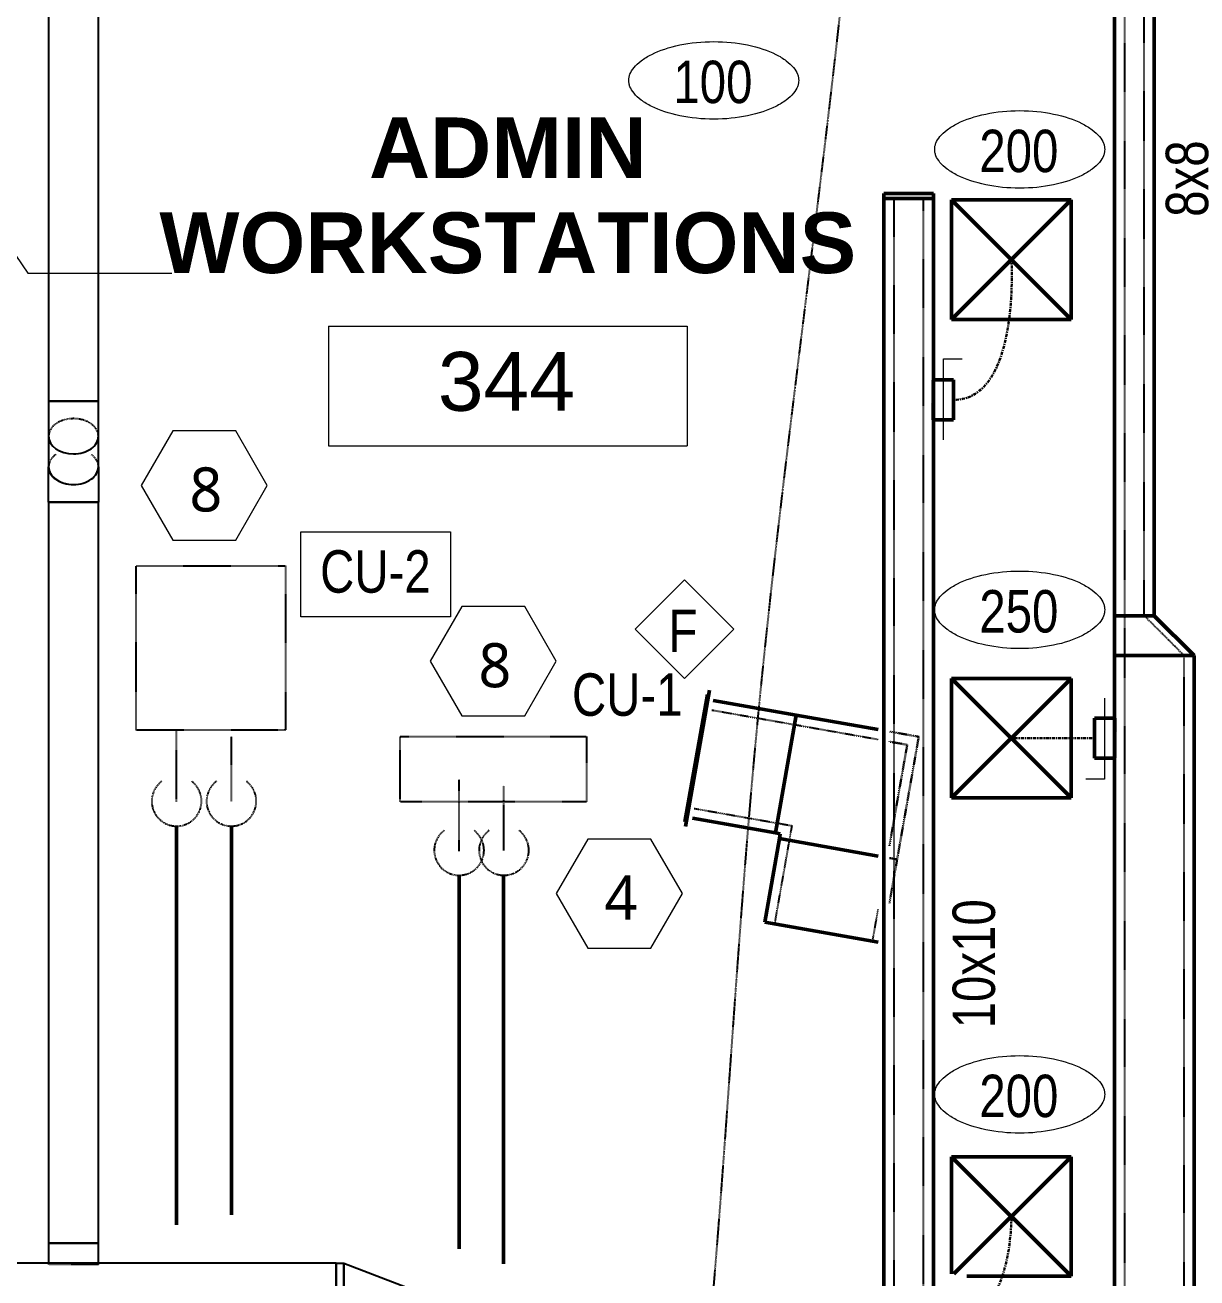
# Model space of a CAD drawing. Header units: inches. Extents: x 12453 to 15257, y -272 to 1517.
# Drawn here: x 13967.9 to 14203.1, y 666.5 to 917.9 of the extents above; entities that cross this region are included whole.
import ezdxf

# ---------------------------------------------------------------- set-up
doc = ezdxf.new("R2010")
doc.units = ezdxf.units.IN
doc.header["$MEASUREMENT"] = 0
for name, pattern in [('_ Hidden  _below_ behind_ beyond_', [0.09375, 0.0625, -0.03125]), ('Center', [1.2499999999999996, 0.2499999999999999, -0.1874999999999999, 0.625, -0.1874999999999999]), ('Hidden 1_16_', [0.09374999999999999, 0.06249999999999999, -0.03124999999999999]), ('Hidden 1_32_', [0.0625, 0.03125, -0.03125])]:
    doc.linetypes.add(name, pattern=pattern)
for name, color, linetype, lineweight in [('A-ANNO-NOTE', 131, 'Continuous', 20), ('A-AREA-IDEN', 2, 'Continuous', 20), ('A-DETL', 90, 'Continuous', 9), ('A-DETL-DEMO', 6, 'Continuous', 18), ('A-DETL-THIN', 151, 'Continuous', 9), ('G-ANNO-TEXT', 231, 'Continuous', 9), ('M-HVAC-CDFF', 50, 'Continuous', 50), ('M-HVAC-CDFF-IDEN', 2, 'Continuous', 20), ('M-HVAC-DUCT', 70, 'Continuous', 18), ('M-HVAC-DUCT-CNTR', 70, 'Continuous', 18), ('M-HVAC-DUCT-IDEN', 70, 'Continuous', 20)]:
    doc.layers.add(name, color=color, linetype=linetype, lineweight=lineweight)
doc.styles.add('Arial', font='arial.ttf', dxfattribs={"height": 11.80239520958082})
doc.styles.add('Arial_B', font='arialbd.ttf', dxfattribs={"height": 12.17707442258339})
doc.styles.add('Swis721 BT', font='swiss.ttf', dxfattribs={"width": 0.8, "height": 8.514637904468403})
doc.styles.add('Trebuchet MS', font='trebuc.ttf', dxfattribs={"height": 8.86153846153846})

# ---------------------------------------------------------------- blocks, each defined once
blk = doc.blocks.new('Rectangular Length Eccentric Transition - DTL - Standard-2772973-3RD FLOOR PLAN - NEW')
at = {"layer": 'M-HVAC-DUCT', "lineweight": 25}
for p, q in [((3.082584643272775e-13, -32.00000000000026), (3.082584643272775e-13, 31.99999999999969)), ((3.084199562408684e-13, 31.9999999999997), (1.500000000000309, 31.9999999999997)), ((1.500000000000309, 31.9999999999997), (1.500000000000309, -32.00000000000026)), ((1.499999999999978, 31.99999999999978), (95.96875000000021, -3.999999999999639)), ((1.500000000000383, -32.00000000000014), (1.499999999999978, 31.99999999999978)), ((95.9687500000003, -32.00000000000021), (95.9687500000003, -4.000000000000193)), ((95.9687500000003, -4.00000000000019), (96.00000000000028, -4.00000000000019)), ((95.9687500000002, -3.999999999999644), (95.96875000000038, -31.99999999999968)), ((96.00000000000028, -4.00000000000019), (96.00000000000028, -32.0000000000002)), ((3.084199562408684e-13, -32.00000000000026), (1.500000000000309, -32.00000000000026)), ((95.96875000000038, -31.99999999999968), (1.500000000000383, -32.00000000000014)), ((95.9687500000003, -32.00000000000021), (96.00000000000028, -32.00000000000021))]:
    blk.add_line(p, q, dxfattribs=at)
blk = doc.blocks.new('Round Elbow - 1 D-2789643-3RD FLOOR PLAN - NEW')
at = {"layer": 'M-HVAC-DUCT', "lineweight": 25}
for p, q in [((13972.58807085278, 842.454637345394), (13977.58807085278, 842.454637345394)), ((13977.58807085278, 842.454637345394), (13982.58807085278, 842.454637345394))]:
    blk.add_line(p, q, dxfattribs=at)
at = {"layer": 'M-HVAC-DUCT', "lineweight": 25, "flags": 128}
for points in [[(13972.58807085279, 842.4546373453951), (13972.58807085279, 842.0547440035288), (13972.58807085279, 841.6554904057034), (13972.58807085279, 841.257515272506), (13972.58807085279, 840.8614552792525), (13972.58807085279, 840.4679440374443), (13972.58807085279, 840.0776110811238), (13972.58807085279, 839.6910808597538), (13972.58807085279, 839.3089717392338), (13972.58807085279, 838.9318950126444), (13972.58807085279, 838.5604539223086), (13972.58807085279, 838.1952426947352), (13972.58807085279, 837.8368455899802), (13972.58807085279, 837.4858359669579), (13972.58807085279, 837.1427753661865), (13972.58807085279, 836.8082126114447), (13972.58807085279, 836.4826829317714), (13972.58807085279, 836.1667071052102), (13972.58807085279, 835.8607906256804), (13972.58807085279, 835.5654228942896), (13972.58807085279, 835.3835695335295)], [(13982.5880708528, 835.3835695335295), (13982.5880708528, 835.6719929273571), (13982.5880708528, 835.9712671053667), (13982.5880708528, 836.2809132927149), (13982.5880708528, 836.6004361215563), (13982.5880708528, 836.9293244235263), (13982.5880708528, 837.2670520475009), (13982.5880708528, 837.6130787013267), (13982.5880708528, 837.9668508161714), (13982.5880708528, 838.3278024321198), (13982.5880708528, 838.6953561035851), (13982.5880708528, 839.0689238230999), (13982.5880708528, 839.4479079620035), (13982.5880708528, 839.831702226519), (13982.5880708528, 840.2196926276952), (13982.5880708528, 840.6112584636568), (13982.5880708528, 841.0057733125961), (13982.5880708528, 841.4026060349133), (13982.5880708528, 841.8011217829057), (13982.5880708528, 842.2006830163893), (13982.5880708528, 842.4546373453951)]]:
    blk.add_lwpolyline(points, dxfattribs=at)
at = {"layer": 'M-HVAC-DUCT', "lineweight": 25}
for major_axis, ratio, start_param, end_param in [((5.000000000001819, 0), 0.707106781186296, 3.141592653589793, 4.712388980384683), ((5, 0), 0.7071067811865305, 4.712388980384683, 6.283185307179586)]:
    blk.add_ellipse((13977.58807085278, 835.3835695335284), major_axis=major_axis, ratio=ratio, start_param=start_param, end_param=end_param, dxfattribs=at)
blk = doc.blocks.new('Supply Diffuser _OMNI_ - 8_ RD INLET _24x24_-2995624-3RD FLOOR PLAN - NEW')
at = {"layer": 'M-HVAC-CDFF'}
for p, q in [((12.0000000000003, 11.99999999999967), (-11.99999999999971, 11.99999999999967)), ((-11.99999999999971, 11.99999999999967), (-11.99999999999971, -12.00000000000043)), ((12.0000000000003, 11.99999999999979), (-11.99999999999971, -12.00000000000043)), ((-11.99999999999971, 11.99999999999978), (12.0000000000003, -12.00000000000043)), ((-11.99999999999971, 11.99999999999967), (-11.99999999999971, -12.00000000000033)), ((-11.99999999999971, 11.99999999999967), (12.0000000000003, 11.99999999999967)), ((12.0000000000003, -12.00000000000043), (12.0000000000003, 11.99999999999967)), ((12.0000000000003, 11.99999999999967), (12.0000000000003, -12.00000000000033)), ((-11.99999999999971, -12.00000000000043), (12.0000000000003, -12.00000000000043)), ((-11.99999999999971, -12.00000000000033), (12.0000000000003, -12.00000000000033))]:
    blk.add_line(p, q, dxfattribs=at)
blk = doc.blocks.new('Supply Diffuser _OMNI_ - 8_ RD INLET _24x24_-V147-3RD FLOOR PLAN - NEW')
at = {"layer": 'M-HVAC-CDFF'}
for p, q in [((12.0000000000003, 11.99999999999967), (-11.99999999999971, 11.99999999999967)), ((-11.99999999999971, 11.99999999999967), (-11.99999999999971, -12.00000000000043)), ((12.0000000000003, 11.99999999999979), (-11.99999999999971, -12.00000000000043)), ((-11.99999999999971, 11.99999999999978), (12.0000000000003, -12.00000000000043)), ((-11.99999999999971, 11.99999999999967), (-11.99999999999971, -12.00000000000033)), ((-11.99999999999971, 11.99999999999967), (12.0000000000003, 11.99999999999967)), ((12.0000000000003, -12.00000000000043), (12.0000000000003, 11.99999999999967)), ((12.0000000000003, 11.99999999999967), (12.0000000000003, -12.00000000000033)), ((-11.99999999999971, -12.00000000000043), (12.0000000000003, -12.00000000000043)), ((-11.99999999999971, -12.00000000000033), (12.0000000000003, -12.00000000000033))]:
    blk.add_line(p, q, dxfattribs=at)
blk = doc.blocks.new('Supply Diffuser _OMNI_ - 8_ RD INLET _24x24_-V191-3RD FLOOR PLAN - NEW')
at = {"layer": 'M-HVAC-CDFF'}
for p, q in [((11.53085304228986, 11.99999999999967), (-11.99999999999971, 11.99999999999967)), ((-11.99999999999971, 11.99999999999967), (-11.99999999999971, -12.00000000000043)), ((-11.99999999999971, 11.99999999999978), (12.0000000000003, -12.00000000000043)), ((-11.99999999999971, 11.99999999999967), (-11.99999999999971, -12.00000000000033)), ((-11.99999999999971, 11.99999999999967), (11.53085304228986, 11.99999999999967)), ((11.5308530422889, 11.53085304228838), (-11.99999999999971, -12.00000000000043)), ((12.0000000000003, -12.00000000000043), (12.0000000000003, 8.973602730806148)), ((12.0000000000003, 8.973602730806162), (12.0000000000003, -12.00000000000033)), ((-11.99999999999971, -12.00000000000043), (12.0000000000003, -12.00000000000043)), ((-11.99999999999971, -12.00000000000033), (12.0000000000003, -12.00000000000033))]:
    blk.add_line(p, q, dxfattribs=at)
blk = doc.blocks.new('Rectangular Endcap - Standard-V193-3RD FLOOR PLAN - NEW')
at = {"layer": 'M-HVAC-DUCT', "lineweight": 50}
for p, q in [((2.285865746209575e-13, -5.000000000000387), (2.616879130535116e-13, 4.999999999999613)), ((2.451372438372345e-13, 4.999999999999613), (1.00000000000074, 4.99999999999961)), ((1.000000000000756, 4.99999999999961), (1.000000000000723, -5.00000000000039)), ((1.00000000000074, -5.000000000000391), (2.451372438372345e-13, -5.000000000000387))]:
    blk.add_line(p, q, dxfattribs=at)
blk = doc.blocks.new('Rectangular Transition - Angle - 45 Degree-3199831-3RD FLOOR PLAN - NEW')
at = {"layer": 'M-HVAC-DUCT', "lineweight": 50}
for p, q in [((2.979831821830342e-13, 7.999999999999702), (8.000000000000302, 7.999999999999752)), ((2.979831821830342e-13, -8.000000000000298), (2.979831821830342e-13, 7.999999999999702)), ((8.000000000000304, 7.999999999999752), (8.000000000000304, -2.611244553918368e-13)), ((8.000000000000304, -2.597921877622866e-13), (2.98427949019242e-13, -8.000000000000298))]:
    blk.add_line(p, q, dxfattribs=at)
blk = doc.blocks.new('Return Grille _350_ - 350FS-3207972-3RD FLOOR PLAN - NEW')
at = {"layer": 'M-HVAC-CDFF'}
for p, q in [((14125.06661754473, 463.3189450449469), (14152.81661754473, 463.3189450449469)), ((14125.94161754473, 463.0689450449468), (14151.94161754473, 463.0689450449468))]:
    blk.add_line(p, q, dxfattribs=at)
blk = doc.blocks.new('Round Elbow - 1 D-V131-3RD FLOOR PLAN - NEW')
at = {"layer": 'A-DETL-DEMO', "linetype": 'Hidden 1_16_', "lineweight": 25}
for centre, major_axis, ratio, start_param, end_param in [((13977.58807085278, 829.2414339097963), (5.000000000000618, 0), 0.7071067811865178, 2.359151774129129, 3.141592653589729), ((13977.58807085278, 829.2414339097966), (-5, 4.543873787714759e-13), 0.7071067811865532, 3.141592653589853, 3.924033533050478)]:
    blk.add_ellipse(centre, major_axis=major_axis, ratio=ratio, start_param=start_param, end_param=end_param, dxfattribs=at)
at = {"layer": 'M-HVAC-DUCT', "lineweight": 25}
for p, q in [((13977.58807085278, 822.1703660979309), (13972.58807085278, 822.1703660979313)), ((13982.58807085278, 822.170366097931), (13977.58807085278, 822.1703660979309))]:
    blk.add_line(p, q, dxfattribs=at)
at = {"layer": 'M-HVAC-DUCT', "lineweight": 25, "flags": 128}
for points in [[(13972.58807085279, 822.1703660979323), (13972.58807085279, 822.5702594397984), (13972.58807085279, 822.969513037624), (13972.58807085279, 823.3674881708212), (13972.58807085279, 823.7635481640743), (13972.58807085279, 824.1570594058827), (13972.58807085279, 824.5473923622034), (13972.58807085279, 824.933922583573), (13972.58807085279, 825.316031704093), (13972.58807085279, 825.6931084306831), (13972.58807085279, 826.0645495210188), (13972.58807085279, 826.429760748592), (13972.58807085279, 826.7881578533469), (13972.58807085279, 827.1391674763693), (13972.58807085279, 827.4822280771409), (13972.58807085279, 827.8167908318824), (13972.58807085279, 828.1423205115558), (13972.58807085279, 828.4582963381168), (13972.58807085279, 828.7642128176468), (13972.58807085279, 829.0595805490375), (13972.58807085279, 829.2414339097974)], [(13982.5880708528, 829.2414339097974), (13982.5880708528, 828.9530105159699), (13982.5880708528, 828.6537363379604), (13982.5880708528, 828.3440901506123), (13982.5880708528, 828.0245673217707), (13982.5880708528, 827.6956790198005), (13982.5880708528, 827.3579513958261), (13982.5880708528, 827.0119247420008), (13982.5880708528, 826.6581526271557), (13982.5880708528, 826.2972010112072), (13982.5880708528, 825.9296473397419), (13982.5880708528, 825.5560796202271), (13982.5880708528, 825.1770954813236), (13982.5880708528, 824.7933012168081), (13982.5880708528, 824.4053108156319), (13982.5880708528, 824.0137449796704), (13982.5880708528, 823.619230130731), (13982.5880708528, 823.222397408414), (13982.5880708528, 822.8238816604211), (13982.5880708528, 822.424320426938), (13982.5880708528, 822.1703660979321)]]:
    blk.add_lwpolyline(points, dxfattribs=at)
at = {"layer": 'M-HVAC-DUCT', "lineweight": 25}
for major_axis, ratio, start_param, end_param in [((5.000000000001819, 0), 0.707106781186296, 3.141592653589793, 4.712388980384683), ((5, 0), 0.7071067811865988, 4.712388980384683, 6.283185307179586)]:
    blk.add_ellipse((13977.58807085278, 829.2414339097963), major_axis=major_axis, ratio=ratio, start_param=start_param, end_param=end_param, dxfattribs=at)
blk = doc.blocks.new('Round Takeoff - Standard-V209-3RD FLOOR PLAN - NEW')
at = {"layer": 'A-DETL-DEMO', "linetype": 'Hidden 1_16_', "lineweight": 25}
for p, q in [((-0.2399999999990996, 5.000000000013187), (1.023181539494544e-12, 5.000000000013187)), ((-0.2399999999997238, 5.000000000000411), (-0.2399999999997071, 4.543827629587743e-13)), ((-0.2399999999997238, 3.693037154902035e-13), (-0.2399999999997071, -4.999999999999655)), ((1.023181539494544e-12, -4.999999999987266), (-0.2399999999990996, -4.999999999987266))]:
    blk.add_line(p, q, dxfattribs=at)
at = {"layer": 'M-HVAC-DUCT', "lineweight": 25}
for p, q in [((1.023181539494544e-12, 5.000000000013187), (4.000000000000795, 5.000000000013187)), ((4.000000000000307, 4.143069961468688e-13), (4.000000000000294, 5.000000000000403)), ((4.000000000000307, -4.999999999999662), (4.000000000000294, 3.29227948678298e-13)), ((4.000000000000795, -4.999999999987266), (1.023181539494544e-12, -4.999999999987266))]:
    blk.add_line(p, q, dxfattribs=at)
blk = doc.blocks.new('Round Takeoff - Standard w_ VD-V221-3RD FLOOR PLAN - NEW')
at = {"layer": 'A-DETL-DEMO', "linetype": 'Hidden 1_16_', "lineweight": 30}
for p, q in [((-0.2399999999997817, 4.000000000012732), (3.41060513164848e-13, 4.000000000012732)), ((-0.2399999999996937, 3.999999999999702), (-0.2399999999997071, -3.040999157929865e-13)), ((-0.2399999999996937, -3.066699092490638e-13), (-0.2399999999997071, -4.000000000000414)), ((3.41060513164848e-13, -3.999999999988176), (-0.2399999999997817, -3.999999999988176))]:
    blk.add_line(p, q, dxfattribs=at)
at = {"layer": 'M-HVAC-DUCT'}
for p, q in [((2.003420426543728, 7.999999999999659), (2.003420426543702, -8.250000000000332)), ((2.003420426543702, -8.25000000000033), (5.753420426543704, -8.250000000000343))]:
    blk.add_line(p, q, dxfattribs=at)
at = {"layer": 'M-HVAC-DUCT', "lineweight": 50}
for p, q in [((3.41060513164848e-13, 4.000000000012732), (4.000000000000454, 4.000000000012732)), ((4.000000000000283, -3.221837536606543e-13), (4.000000000000294, 3.999999999999709)), ((4.000000000000283, -4.000000000000406), (4.000000000000294, -3.247537471167313e-13)), ((4.000000000000454, -3.999999999988176), (3.41060513164848e-13, -3.999999999988176))]:
    blk.add_line(p, q, dxfattribs=at)
blk = doc.blocks.new('Rectangular Elbow - Mitered - Standard-V203-3RD FLOOR PLAN - NEW')
at = {"layer": 'A-DETL-DEMO', "linetype": 'Hidden 1_16_', "lineweight": 30}
for p, q in [((11.99999999999967, -12.00000000000033), (11.99999999999967, -6.01704309540167)), ((-12.99999999999975, -12.00000000000033), (-12.99999999999975, -10.42521761311353)), ((11.99999999999967, -12.00000000000033), (-12.99999999999975, -12.00000000000033))]:
    blk.add_line(p, q, dxfattribs=at)
at = {"layer": 'M-HVAC-DUCT', "lineweight": 50}
for p, q in [((11.99999999999967, 12.99999999999967), (-12.00000000000033, 12.99999999999967)), ((-12.00000000000033, 12.99999999999967), (-12.00000000000033, 11.99999999999967)), ((11.99999999999967, -3.732333218658904), (11.99999999999967, 12.99999999999967)), ((-12.99999999999975, -8.140507736370802), (-12.99999999999975, 11.99999999999967)), ((-12.99999999999975, 11.99999999999967), (-12.00000000000033, 11.99999999999967))]:
    blk.add_line(p, q, dxfattribs=at)
blk = doc.blocks.new('Diffuser Tag - Diffuser Tag _GPI_ - Airflow Only-1174567-3RD FLOOR PLAN - NEW')
at = {"layer": 'M-HVAC-CDFF-IDEN'}
for points, knots in [([(-0.2733821722393264, 8.234832660405194e-16), (-0.2733821722393264, 0.002120544972881543), (-0.2729835601545574, 0.00647847487141492), (-0.2703405630587479, 0.01531469710434119), (-0.2634260964460383, 0.02693955562540351), (-0.248144382122115, 0.04138758304565707), (-0.219066139123674, 0.05918199625253466), (-0.1685048339180955, 0.07621826088950157), (-0.09564779723932655, 0.0834729008052498), (-0.02279076056055762, 0.07621826088950127), (0.02777054464502081, 0.05918199625253412), (0.05684878764346215, 0.04138758304565641), (0.07213050196738555, 0.02693955562540276), (0.07904496858009517, 0.01531469710434035), (0.0816879656759046, 0.006478474871414024), (0.08208657776067356, 0.00212054497288066), (0.0820865777606736, -5.985621849243556e-17)], [-2.186510674934082e-15, -2.186510674934082e-15, -2.186510674934082e-15, -2.186510674934082e-15, 0.09817477042467884, 0.1963495408493599, 0.3926990816987219, 0.589048622548084, 0.7853981633974461, 1.17809724509617, 1.570796326794894, 1.963495408493618, 2.356194490192343, 2.552544031041704, 2.748893571891067, 2.945243112740429, 3.04341788316511, 3.141592653589791, 3.141592653589791, 3.141592653589791, 3.141592653589791]), ([(0.0820865777606736, -3.244976466198412e-18), (0.0820865777606736, -0.002120544972880719), (0.08168796567590463, -0.0064784748714141), (0.07904496858009527, -0.01531469710434032), (0.07213050196738575, -0.02693955562540273), (0.05684878764346234, -0.04138758304565628), (0.02777054464502117, -0.05918199625253387), (-0.02279076056055731, -0.07621826088950084), (-0.09564779723932616, -0.08347290080524901), (-0.1685048339180951, -0.07621826088950065), (-0.2190661391236737, -0.0591819962525334), (-0.248144382122115, -0.04138758304565567), (-0.2634260964460383, -0.02693955562540207), (-0.270340563058748, -0.01531469710433957), (-0.2729835601545574, -0.006478474871413342), (-0.2733821722393264, -0.002120544972879948), (-0.2733821722393264, 7.731000999696823e-16)], [3.14159265358979, 3.14159265358979, 3.14159265358979, 3.14159265358979, 3.239767424014471, 3.337942194439152, 3.534291735288514, 3.730641276137876, 3.926990816987239, 4.319689898685963, 4.712388980384687, 5.105088062083411, 5.497787143782135, 5.694136684631498, 5.89048622548086, 6.086835766330221, 6.185010536754902, 6.283185307179584, 6.283185307179584, 6.283185307179584, 6.283185307179584])]:
    blk.add_open_spline(points, degree=3, knots=knots, dxfattribs=at)
blk = doc.blocks.new('Room Tag - Room Tag-84095-3RD FLOOR PLAN - NEW')
at = {"layer": 'A-AREA-IDEN'}
for p, q in [((-0.3749999999999999, -0.06249999999999998), (-0.3749999999999999, -0.3124999999999999)), ((-0.3749999999999999, -0.06249999999999998), (0.3749999999999999, -0.06249999999999998)), ((0.3749999999999999, -0.06249999999999998), (0.3749999999999999, -0.3124999999999999)), ((-0.3749999999999999, -0.3124999999999999), (0.3749999999999999, -0.3124999999999999))]:
    blk.add_line(p, q, dxfattribs=at)
blk = doc.blocks.new('Diffuser Tag - Diffuser Tag _GPI_ - Diffuser Tag Only-1174569-3RD FLOOR PLAN - NEW')
at = {"layer": 'M-HVAC-CDFF-IDEN'}
for p, q in [((0.1871647027606747, 0.1031249999999986), (0.08403970276067355, 4.163336342344336e-17)), ((0.2902897027606737, -2.684050898205114e-15), (0.1871647027606747, 0.1031249999999986)), ((0.08403970276067355, 4.033232081646076e-17), (0.187164702760672, -0.1031250000000012)), ((0.1871647027606719, -0.1031250000000012), (0.2902897027606737, -2.664535259100375e-15))]:
    blk.add_line(p, q, dxfattribs=at)
blk = doc.blocks.new('Note Hexagon - Note Hexagon - _GPI_-1528888-3RD FLOOR PLAN - NEW')
at = {"layer": 'A-ANNO-NOTE'}
for p, q in [((-0.06936595791414911, 0.1146539663481912), (-0.1352839266641504, 0.000480695341454583)), ((0.06246997958585079, 0.1146539663481897), (-0.06936595791414911, 0.1146539663481912)), ((0.1283879483358497, 0.0004806953414513018), (0.06246997958585077, 0.1146539663481897)), ((-0.1352839266641504, 0.0004806953414545882), (-0.06936595791415202, -0.1136925756652837)), ((0.06246997958584775, -0.1136925756652856), (0.1283879483358497, 0.0004806953414513356)), ((-0.06936595791415205, -0.1136925756652837), (0.06246997958584773, -0.1136925756652856))]:
    blk.add_line(p, q, dxfattribs=at)

msp = doc.modelspace()

# ---------------------------------------------------------------- linework, layer by layer
at = {"layer": 'A-AREA-IDEN'}
for p, q in [((13926.10422378709, 929.6079970050496), (13968.43139364837, 868.1419838822595)), ((13968.43139364837, 868.1419838822595), (13997.32048350393, 868.1419838822598))]:
    msp.add_line(p, q, dxfattribs=at)
at = {"layer": 'A-DETL', "linetype": '_ Hidden  _below_ behind_ beyond_', "lineweight": 25}
for p, q in [((13990.16740778764, 809.3923890733112), (14020.16740778764, 809.3923890733109)), ((13990.16740778764, 776.3923890733112), (13990.16740778764, 809.3923890733112)), ((14020.16740778764, 809.3923890733109), (14020.16740778764, 776.3923890733112)), ((14020.16740778764, 776.3923890733112), (13990.16740778764, 776.3923890733112)), ((13998.28484525482, 761.9855691553743), (13998.28484525482, 776.3923890733112)), ((14009.28484525482, 762.1423587897821), (14009.28484525482, 775.1423587897857)), ((14043.16032721694, 775.1105691553744), (14080.53532721694, 775.1105691553744)), ((14043.16032721694, 761.9855691553743), (14043.16032721694, 775.1105691553744)), ((14080.53532721694, 775.1105691553744), (14080.53532721694, 761.9855691553742)), ((14054.98739863918, 752.1242555233113), (14054.98739863918, 766.5310754412482)), ((14063.98739863918, 752.281045157719), (14063.98739863918, 765.2810451577227)), ((14080.53532721694, 761.9855691553742), (14043.16032721694, 761.9855691553743))]:
    msp.add_line(p, q, dxfattribs=at)
at = {"layer": 'A-DETL', "lineweight": 50}
for p, q in [((13998.28484525482, 757.1423890733147), (13998.28484525482, 677.1423890733147)), ((14009.28484525482, 732.142389073311), (14009.28484525482, 757.1423890733148)), ((14054.98739863918, 672.2810754412517), (14054.98739863918, 747.2810754412517)), ((14063.89695079325, 747.2818935894717), (14063.89695079325, 669.2818935894717)), ((14009.28484525482, 732.142389073311), (14009.28484525482, 679.1423890733112))]:
    msp.add_line(p, q, dxfattribs=at)
at = {"layer": 'A-DETL', "linetype": '_ Hidden  _below_ behind_ beyond_', "lineweight": 25}
for centre, radius, start, end in [((13998.28484525482, 762.1423890733147), 5, 126.8698976458447, 53.13010235415532), ((14009.28484525482, 762.1423890733148), 4.999999999998545, 126.8698976458527, 53.13010235414733), ((14054.98739863918, 752.2810754412516), 5, 126.869897645844, 53.13010235415598), ((14063.98739863918, 752.2810754412517), 4.999999999998545, 126.8698976458524, 53.1301023541476)]:
    msp.add_arc(centre, radius, start, end, dxfattribs=at)
msp.add_open_spline([(13974.0522031973, 486.6804385201964), (14051.47895029305, 491.81060388035), (14106.4775467884, 554.6146010688955), (14107.28434217978, 775.5585526409197), (14139.14104386718, 952.4473398233608), (14139.46753075383, 1041.857001360058)], degree=3, knots=[0, 0, 0, 0, 10.74350628511059, 24.35940078779797, 38.14202299338548, 38.14202299338548, 38.14202299338548, 38.14202299338548], dxfattribs=at)
at = {"layer": 'A-DETL-DEMO', "linetype": 'Hidden 1_16_', "lineweight": 30}
for p, q in [((14144.92424124899, 773.4646663071945), (14141.34909076476, 774.095061797657)), ((14142.22604388976, 758.1624286780542), (14144.92424124899, 773.4646663071945)), ((14141.34909076476, 753.188980363581), (14142.22213763976, 758.1402752334475)), ((14141.34909076476, 750.7402497242857), (14142.89994866868, 750.4667916325812)), ((14142.22604388976, 746.6448877117826), (14142.89994866868, 750.4667916325808)), ((14141.34909076476, 741.6714393972998), (14142.22213763977, 746.6227342671759))]:
    msp.add_line(p, q, dxfattribs=at)
at = {"layer": 'A-DETL-DEMO', "linetype": 'Hidden 1_16_', "lineweight": 25}
for centre, major_axis, ratio, start_param, end_param in [((13977.58807085278, 835.3835695335283), (5.000000000001819, 0), 0.7071067811862732, 1.570796326794897, 3.138962444663318), ((13977.58807085278, 835.3835695335287), (4.99999999999855, 0), 0.7071067811867362, 0.002632735047546278, 1.570796326794897)]:
    msp.add_ellipse(centre, major_axis=major_axis, ratio=ratio, start_param=start_param, end_param=end_param, dxfattribs=at)
at = {"layer": 'A-DETL-THIN'}
for p, q in [((14023.20222625788, 816.1716296155114), (14053.25802755966, 816.1716296155113)), ((14023.20222625788, 799.1716296155114), (14023.20222625788, 816.1716296155114)), ((14053.25802755966, 816.1716296155113), (14053.25802755966, 799.1716296155112)), ((14053.25802755966, 799.1716296155112), (14023.20222625788, 799.1716296155114))]:
    msp.add_line(p, q, dxfattribs=at)
at = {"layer": 'M-HVAC-DUCT', "lineweight": 25}
for p, q in [((13972.58807085279, 1124.583216535451), (13972.58807085279, 842.4546373453946)), ((13982.5880708528, 842.4546373453946), (13982.5880708528, 1124.583216535451)), ((13982.58807085278, 842.4546373453937), (13972.58807085278, 842.4546373453937)), ((13972.58807085279, 835.383569533529), (13972.58807085279, 829.2414339097969)), ((13982.5880708528, 829.2414339097969), (13982.5880708528, 835.383569533529)), ((13972.58807085279, 822.1703660979326), (13972.58807085279, 673.4192682174763)), ((13972.58807085278, 822.1703660979321), (13982.58807085278, 822.170366097931)), ((13982.5880708528, 673.4192682174773), (13982.5880708528, 822.170366097932)), ((13982.58807085278, 673.4192682174769), (13972.58807085278, 673.4192682174759)), ((14030.33392518716, 669.4192682174755), (13856.74474370811, 669.4192682174757)), ((14030.33392518716, 669.4192682174756), (14030.33392518716, 605.4192682174756))]:
    msp.add_line(p, q, dxfattribs=at)
at = {"layer": 'M-HVAC-DUCT', "lineweight": 50}
for p, q in [((14186.51082441526, 977.3688432328636), (14186.51082441526, 799.3688432328637)), ((14194.51082441526, 977.3688432328636), (14194.51082441526, 799.3688432328637)), ((14140.22409076477, 883.0699648807858), (14150.22409076476, 883.0699648807858)), ((14140.22409076476, 883.0699648807858), (14140.22409076476, 573.8541923863569)), ((14150.22409076476, 883.0699648807858), (14150.22409076476, 573.8541923863569)), ((14194.51082441526, 799.3688432328637), (14186.51082441526, 799.3688432328637)), ((14186.51082441526, 791.3688432328636), (14202.51082441526, 791.3688432328636)), ((14186.51082441526, 791.3688432328636), (14186.51082441526, 320.3688432328632)), ((14202.51082441526, 791.3688432328636), (14202.51082441526, 320.3688432328632)), ((14122.62095928504, 779.4281898995583), (14106.00232845296, 782.3585028976885)), ((14122.62095928504, 779.428189899558), (14118.45340302104, 755.7928038272655)), ((14118.45340302104, 755.7928038272655), (14101.83477218895, 758.7231168253954)), ((14116.31254357604, 737.8926160953791), (14119.26456259638, 754.6343478965866)), ((14119.26456259638, 754.6343478965866), (14139.09909076476, 751.1369854308797)), ((14139.09909076476, 733.8747330288222), (14116.31254357604, 737.8926160953791))]:
    msp.add_line(p, q, dxfattribs=at)
at = {"layer": 'M-HVAC-DUCT', "linetype": 'Hidden 1_32_', "lineweight": 25}
for p, q in [((14188.51082441526, 977.3688432328636), (14188.51082441526, 305.368843232864)), ((14192.51082441526, 799.3688432328637), (14192.51082441526, 977.3688432328636)), ((14142.22409076476, 883.0699648807858), (14142.22409076476, 572.8541923863569)), ((14148.22409076476, 572.8541923863569), (14148.22409076476, 883.0699648807858)), ((14200.51082441526, 791.3688432328636), (14192.51082441526, 799.3688432328637)), ((14200.51082441526, 317.368843232864), (14200.51082441526, 791.3688432328636)), ((14139.09909076476, 774.4917975042509), (14105.65503209763, 780.3888873916634)), ((14102.18206854429, 760.6927323314203), (14121.75512263541, 757.241474800289)), ((14121.75512263541, 757.241474800289), (14118.28215908207, 737.5453197400451)), ((14137.97831414231, 734.0723561867072), (14139.09909076476, 740.4285962694495)), ((14137.97831414231, 734.0723561867072), (14118.28215908207, 737.5453197400451))]:
    msp.add_line(p, q, dxfattribs=at)
at = {"layer": 'M-HVAC-DUCT', "lineweight": 25}
for centre, major_axis, ratio, start_param, end_param in [((13977.58807085278, 835.3835695335281), (5.000000000001819, 0), 0.7071067811862732, 3.141592653589793, 4.712388980384683), ((13977.58807085278, 835.3835695335283), (5, 0), 0.7071067811865305, 4.712388980384683, 6.283185307179586), ((13977.58807085278, 829.241433909796), (5.000000000001819, 0), 0.7071067811862732, 3.141592653589697, 4.712388980384683), ((13977.58807085278, 829.2414339097959), (5, 0), 0.7071067811865305, 4.712388980384683, 6.283185307179683)]:
    msp.add_ellipse(centre, major_axis=major_axis, ratio=ratio, start_param=start_param, end_param=end_param, dxfattribs=at)
at = {"layer": 'M-HVAC-DUCT-CNTR', "linetype": 'Center', "lineweight": 30}
for points in [[(14154.22409076476, 842.6895587194357), (14167.61586296721, 842.6895587194357), (14165.83991491013, 870.797674876932), (14165.83991491013, 870.797674876932)], [(14182.51082441526, 774.7976748769299), (14172.14538116629, 774.7976748769299), (14165.83991491013, 774.797674876932), (14165.83991491014, 774.797674876932)], [(14154.22409076476, 657.8918218346441), (14166.06115384834, 657.8918218346441), (14165.83991491013, 678.7976748769321), (14165.83991491013, 678.7976748769321)]]:
    msp.add_open_spline(points, degree=3, dxfattribs=at)

# ---------------------------------------------------------------- block references
at = {"layer": 'A-ANNO-NOTE', "xscale": 96, "yscale": 96, "zscale": 96}
for p in [(14004.15985758156, 825.4590265239979), (14062.16394787107, 790.1848310358965), (14087.47644787107, 743.5421657482328)]:
    msp.add_blockref('Note Hexagon - Note Hexagon - _GPI_-1528888-3RD FLOOR PLAN - NEW', p, dxfattribs=at)
at = {"layer": 'A-AREA-IDEN', "xscale": 95.99999999999994, "yscale": 95.99999999999994, "zscale": 95.99999999999994}
msp.add_blockref('Room Tag - Room Tag-84095-3RD FLOOR PLAN - NEW', (14064.74977583758, 863.4868807667038), dxfattribs=at)
at = {"layer": 'M-HVAC-CDFF', "extrusion": (0, 0, -1), "rotation": 270.0000000000008}
for name, p in [('Supply Diffuser _OMNI_ - 8_ RD INLET _24x24_-2995624-3RD FLOOR PLAN - NEW', (-14165.83991491013, 870.7976748769327)), ('Supply Diffuser _OMNI_ - 8_ RD INLET _24x24_-V147-3RD FLOOR PLAN - NEW', (-14165.83991491013, 774.7976748769327)), ('Supply Diffuser _OMNI_ - 8_ RD INLET _24x24_-V191-3RD FLOOR PLAN - NEW', (-14165.83991491013, 678.7976748769328))]:
    msp.add_blockref(name, p, dxfattribs=at)
at = {"layer": 'M-HVAC-CDFF', "rotation": 259.9999999999949}
msp.add_blockref('Return Grille _350_ - 350FS-3207972-3RD FLOOR PLAN - NEW', (16101.73199842811, 14775.32997889188), dxfattribs=at)
at = {"layer": 'M-HVAC-CDFF-IDEN', "xscale": 95.99999999999994, "yscale": 95.99999999999994, "zscale": 95.99999999999994}
for name, p in [('Diffuser Tag - Diffuser Tag _GPI_ - Airflow Only-1174567-3RD FLOOR PLAN - NEW', (14115.2692161927, 906.7976748769307)), ('Diffuser Tag - Diffuser Tag _GPI_ - Airflow Only-1174567-3RD FLOOR PLAN - NEW', (14176.67845814964, 892.9435588200344)), ('Diffuser Tag - Diffuser Tag _GPI_ - Airflow Only-1174567-3RD FLOOR PLAN - NEW', (14176.67845814964, 800.5592133413572)), ('Diffuser Tag - Diffuser Tag _GPI_ - Diffuser Tag Only-1174569-3RD FLOOR PLAN - NEW', (14082.22621288052, 796.6581361614594)), ('Diffuser Tag - Diffuser Tag _GPI_ - Airflow Only-1174567-3RD FLOOR PLAN - NEW', (14176.67845814964, 703.3039032872356))]:
    msp.add_blockref(name, p, dxfattribs=at)
at = {"layer": 'M-HVAC-DUCT', "lineweight": 50, "rotation": 90}
for name, p in [('Rectangular Endcap - Standard-V193-3RD FLOOR PLAN - NEW', (14145.22409076476, 883.0699648807855)), ('Rectangular Transition - Angle - 45 Degree-3199831-3RD FLOOR PLAN - NEW', (14194.51082441526, 791.3688432328632))]:
    msp.add_blockref(name, p, dxfattribs=at)
at = {"layer": 'M-HVAC-DUCT', "linetype": 'Hidden 1_16_', "lineweight": 30, "extrusion": (0, 0, -1), "rotation": 180}
msp.add_blockref('Round Takeoff - Standard w_ VD-V221-3RD FLOOR PLAN - NEW', (-14150.22409076476, 842.6895587194347), dxfattribs=at)
at = {"layer": 'M-HVAC-DUCT', "lineweight": 25}
for name, p in [('Round Elbow - 1 D-2789643-3RD FLOOR PLAN - NEW', (0, 0)), ('Rectangular Length Eccentric Transition - DTL - Standard-2772973-3RD FLOOR PLAN - NEW', (14030.33392518716, 637.4192682174762))]:
    msp.add_blockref(name, p, dxfattribs=at)
at = {"layer": 'M-HVAC-DUCT', "linetype": 'Hidden 1_16_', "lineweight": 25}
msp.add_blockref('Round Elbow - 1 D-V131-3RD FLOOR PLAN - NEW', (0, 0), dxfattribs=at)
at = {"layer": 'M-HVAC-DUCT', "linetype": 'Hidden 1_16_', "lineweight": 30, "extrusion": (0, 0, -1)}
msp.add_blockref('Round Takeoff - Standard w_ VD-V221-3RD FLOOR PLAN - NEW', (-14186.51082441526, 774.7976748769323), dxfattribs=at)
at = {"layer": 'M-HVAC-DUCT', "linetype": 'Hidden 1_16_', "lineweight": 30, "rotation": 80.00000000000011}
msp.add_blockref('Rectangular Elbow - Mitered - Standard-V203-3RD FLOOR PLAN - NEW', (14133.3396819422, 765.3530705537422), dxfattribs=at)
at = {"layer": 'M-HVAC-DUCT', "linetype": 'Hidden 1_16_', "lineweight": 25, "extrusion": (0, 0, -1), "rotation": 90}
msp.add_blockref('Round Takeoff - Standard-V209-3RD FLOOR PLAN - NEW', (-13977.58807085278, 669.4192682174754), dxfattribs=at)

# ---------------------------------------------------------------- texts
at = {"layer": 'A-ANNO-NOTE', "lineweight": 9, "char_height": 8.861538461538458, "width": 7.667999999999997, "attachment_point": 2, "line_spacing_factor": 1.032838983050847, "style": 'Trebuchet MS'}
for s, insert in [('8', (14004.15924699861, 829.1336706514923)), ('8', (14062.16333728812, 793.8594751633908)), ('4', (14087.47583728812, 747.2168098757272))]:
    msp.add_mtext(s, dxfattribs=dict(at, insert=insert))
at = {"layer": 'A-AREA-IDEN', "lineweight": 9, "attachment_point": 2, "line_spacing_factor": 0.9385317878468562}
for s, insert, char_height, width, style in [('ADMIN\\PWORKSTATIONS', (14064.76048350393, 899.3551138013512), 12.17707442258339, 161.8559999999998, 'Arial_B'), ('344', (14064.4744519151, 852.2937907786387), 11.80239520958082, 32.83199999999996, 'Arial')]:
    msp.add_mtext(s, dxfattribs=dict(at, insert=insert, char_height=char_height, width=width, style=style))
at = {"layer": 'G-ANNO-TEXT', "color": 7, "char_height": 8.514637904468412, "width": 26.028, "attachment_point": 1, "line_spacing_factor": 1.006669768884753, "style": 'Swis721 BT'}
for s, insert in [('CU-2', (14027.08219437605, 812.5053989639111)), ('CU-1', (14077.63578405286, 787.7959346051273))]:
    msp.add_mtext(s, dxfattribs=dict(at, insert=insert))
at = {"layer": 'M-HVAC-CDFF-IDEN', "lineweight": 9, "char_height": 8.514637904468403, "attachment_point": 2, "line_spacing_factor": 1.006669768884753, "style": 'Swis721 BT'}
for s, insert, width in [('100', (14105.916256274, 910.7505444823895), 18.79199999999998), ('200', (14167.32549823094, 896.896428425493), 18.79199999999998), ('250', (14167.32549823094, 804.512082946816), 18.79199999999998), ('F', (14099.90678233647, 800.6110057669181), 6.587999999999993), ('200', (14167.32549823094, 707.2567728926944), 18.79199999999998)]:
    msp.add_mtext(s, dxfattribs=dict(at, insert=insert, width=width))
at = {"layer": 'M-HVAC-DUCT-IDEN', "lineweight": 9, "char_height": 8.514637904468403, "attachment_point": 2, "rotation": 90, "line_spacing_factor": 1.006669768884753, "style": 'Swis721 BT'}
for s, insert, width in [('8x8', (14196.81376998626, 887.0907749097449), 17.92799999999998), ('10x10', (14154.02325545134, 729.5133023829379), 30.45599999999997)]:
    msp.add_mtext(s, dxfattribs=dict(at, insert=insert, width=width))

doc.saveas('drawing.dxf')
